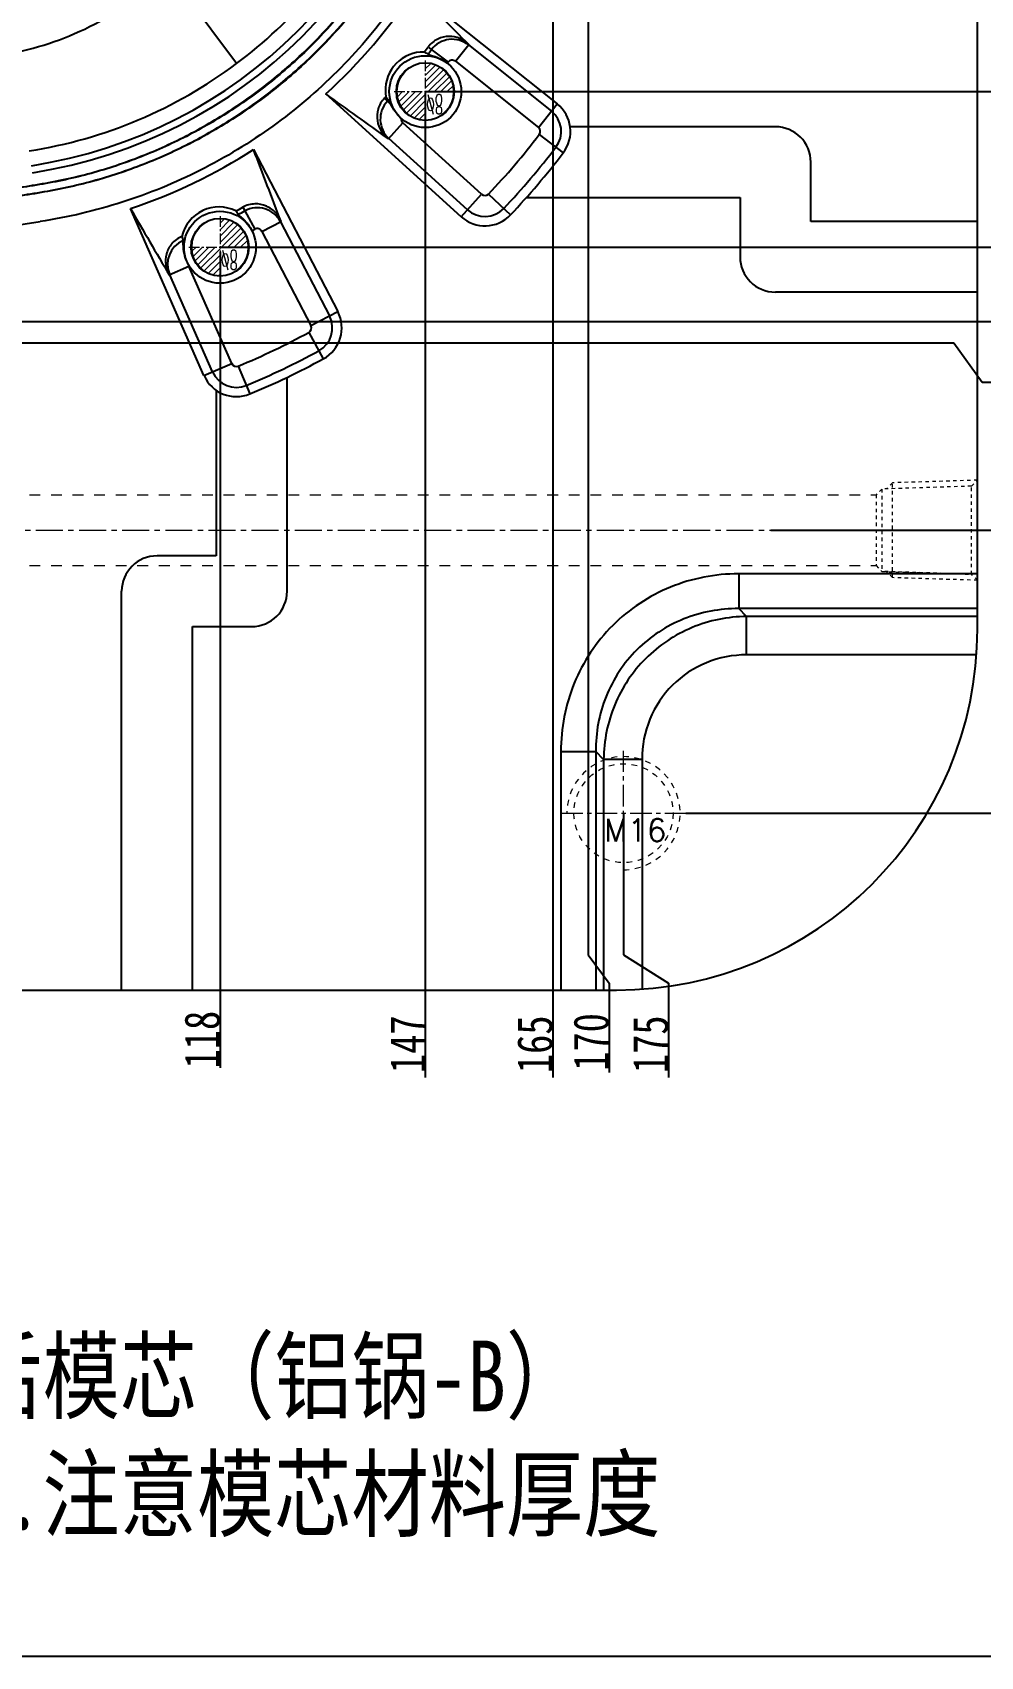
# Model space of a CAD drawing. Header units: millimetres. Extents: x 1937 to 4271, y -9032 to 1737.
# Drawn here: x 2807.6 to 2941.5, y -2725.7 to -2496.1 of the extents above; entities that cross this region are included whole.
import ezdxf
from ezdxf.enums import TextEntityAlignment as Align

# ---------------------------------------------------------------- set-up
doc = ezdxf.new("R2010")
doc.units = ezdxf.units.MM
doc.header["$LTSCALE"] = 16.335
doc.header["$PDMODE"] = 3
doc.header["$PDSIZE"] = 0.3125
doc.linetypes.add('CENTER', pattern=[0.6, 0.375, -0.075, 0.075, -0.075])
doc.linetypes.add('HIDDEN', pattern=[0.2, 0.1, -0.1])
doc.layers.get('0').update_dxf_attribs({"linetype": 'CONTINUOUS'})
doc.layers.get('Defpoints').update_dxf_attribs({"linetype": 'CONTINUOUS'})
for name, color, linetype, lineweight in [('cool', 153, 'HIDDEN', 9), ('epin', 13, 'CONTINUOUS', 9), ('screw', 33, 'CONTINUOUS', 13)]:
    doc.layers.add(name, color=color, linetype=linetype, lineweight=lineweight)
doc.layers.add('dim', color=3, linetype='CONTINUOUS')
doc.styles.get("Standard").update_dxf_attribs({"font": 'txt', "width": 0.8})
doc.styles.add('TXT', font='txt.shx', dxfattribs={"bigfont": 'gbcbig.shx'})
doc.styles.add('TXT05', font='txt.shx', dxfattribs={"width": 0.5, "bigfont": 'gbcbig.shx'})
doc.dimstyles.new('副本 ISO-25-1', dxfattribs={"dimtxt": 10, "dimasz": 10, "dimexe": 0, "dimexo": 0, "dimgap": 0, "dimtad": 1, "dimtxsty": 'Standard', "dimcen": 0, "dimclrd": 6, "dimclre": 6, "dimclrt": 4, "dimazin": 0, "dimtfac": 1, "dimtofl": 0, "dimtmove": 0, "dimatfit": 3, "dimfxl": 0, "dimarcsym": 0})

# ---------------------------------------------------------------- blocks, each defined once
blk = doc.blocks.new('screw_m16_g')
at = {"layer": 'screw', "color": 1, "linetype": 'CENTER', "ltscale": 0.497582}
for p, q in [((0, -8.8), (0, 8.8)), ((-8.8, 0), (8.8, 0))]:
    blk.add_line(p, q, dxfattribs=at)
at = {"layer": 'screw', "linetype": 'HIDDEN', "ltscale": 0.497582}
blk.add_circle((0, 0), 7, dxfattribs=at)
at = {"layer": 'screw', "color": 92, "linetype": 'HIDDEN', "ltscale": 0.497582}
blk.add_arc((0, 0), 8, 270, 180, dxfattribs=at)
at = {"layer": 'screw', "color": 6, "style": 'TXT'}
blk.add_text('M16', height=3.2, dxfattribs=at).set_placement((-2.72, -4))
blk = doc.blocks.new('cool_jt_f12')
at = {"layer": 'cool', "ltscale": 0.3}
for p, q in [((0, 7.0785), (0.856, 6.2225)), ((0, 7.0785), (12, 6.7035)), ((0.856, 6.2225), (0.856, -6.2225)), ((13.5, 5.827375), (0.856, 6.2225)), ((0.856, 6.2225), (13.5, 5.827375)), ((12, 6.7035), (12.856, 5.8475)), ((12, 6.7035), (12, -6.7035)), ((14.327375, 5), (13.5, 5.827375)), ((13.5, -5.827375), (13.5, 5.827375)), ((14.327375, -5), (14.327375, 5)), ((0.856, -6.2225), (0, -7.0785)), ((0, -7.0785), (12, -6.7035)), ((0.856, -6.2225), (13.5, -5.827375)), ((12, -6.7035), (12.856, -5.8475)), ((13.5, -5.827375), (14.327375, -5))]:
    blk.add_line(p, q, dxfattribs=at)
blk = doc.blocks.new('7')
at = {"layer": 'cool', "ltscale": 0.932966}
for p, q in [((72.6, -1087.21), (493.94, -1087.21)), ((72.6, -1097.21), (493.94, -1097.21))]:
    blk.add_line(p, q, dxfattribs=at)
at = {"layer": 'cool', "color": 1, "linetype": 'CENTER', "ltscale": 0.621977}
blk.add_line((58.27, -1092.21), (508.27, -1092.21), dxfattribs=at)
at = {"layer": 'cool', "ltscale": 0.932966, "rotation": 180}
blk.add_blockref('cool_jt_f12', (508.27, -1092.21), dxfattribs=at)
blk = doc.blocks.new('epin_ejp_8')
at = {"layer": 'epin'}
h = blk.add_hatch(dxfattribs=at)
h.set_pattern_fill('_ANSI31', color=123, scale=0.2, angle=90, style=0)
h.set_pattern_definition([(135, (-263.1036, 1313.3417), (-0.4490128, -0.4490128), [])])
h.paths.add_polyline_path([(0, 4, 0.414214), (-4, 0), (0, 0)])
h.paths.add_polyline_path([(4, 0), (0, 0), (0, -4, 0.414214)])
at = {"layer": 'epin', "color": 1, "linetype": 'CENTER', "ltscale": 0.248791}
for p, q in [((0, -4.4), (0, 4.4)), ((-4.4, 0), (4.4, 0))]:
    blk.add_line(p, q, dxfattribs=at)
at = {"layer": 'epin'}
blk.add_circle((0, 0), 4, dxfattribs=at)
at = {"layer": 'epin', "color": 6, "style": 'TXT05', "width": 0.5}
blk.add_text('%%c8', height=2.8, dxfattribs=at).set_placement((1.33, 1.8), align=Align.MIDDLE)
blk = doc.blocks.new('11')
at = {"layer": 'epin', "color": 4, "xscale": -1, "rotation": 180}
for p in [(2863.05, -1030.21), (2834.05, -1052.21)]:
    blk.add_blockref('epin_ejp_8', p, dxfattribs=at)
blk = doc.blocks.new('*D101')
at = {"layer": 'Defpoints', "color": 0}
for p in [(2716.05, -2416.5), (2863.05, -2504.5), (2945.69, -2504.5)]:
    blk.add_point(p, dxfattribs=at)
at = {"layer": 'dim', "color": 6, "lineweight": -2}
blk.add_line((2863.05, -2504.5), (2952.36, -2504.5), dxfattribs=at)
at = {"layer": 'dim', "color": 4, "insert": (2949.03, -2502), "char_height": 5, "attachment_point": 5}
blk.add_mtext('88', dxfattribs=at)
blk = doc.blocks.new('*D102')
at = {"layer": 'Defpoints', "color": 0}
for p in [(2716.05, -2416.5), (2834.05, -2526.5), (2945.69, -2526.5)]:
    blk.add_point(p, dxfattribs=at)
at = {"layer": 'dim', "color": 6, "lineweight": -2}
blk.add_line((2834.05, -2526.5), (2953.03, -2526.5), dxfattribs=at)
at = {"layer": 'dim', "color": 4, "insert": (2949.36, -2524), "char_height": 5, "attachment_point": 5}
blk.add_mtext('110', dxfattribs=at)
blk = doc.blocks.new('*D103')
at = {"layer": 'Defpoints', "color": 0}
for p in [(2716.05, -2416.5), (2756.05, -2540), (2945.69, -2545.59)]:
    blk.add_point(p, dxfattribs=at)
at = {"layer": 'dim', "color": 6, "lineweight": -2}
for p, q in [((2756.05, -2540), (2937.69, -2540)), ((2937.69, -2540), (2941.69, -2545.59)), ((2941.69, -2545.59), (2961.03, -2545.59))]:
    blk.add_line(p, q, dxfattribs=at)
at = {"layer": 'dim', "color": 4, "insert": (2953.36, -2542.67), "char_height": 5, "attachment_point": 5}
blk.add_mtext('123,5', dxfattribs=at)
blk = doc.blocks.new('*D104')
at = {"layer": 'Defpoints', "color": 0}
for p in [(2716.05, -2416.5), (2791.62, -2537), (2945.69, -2537)]:
    blk.add_point(p, dxfattribs=at)
at = {"layer": 'dim', "color": 6, "lineweight": -2}
blk.add_line((2791.62, -2537), (2960.36, -2537), dxfattribs=at)
at = {"layer": 'dim', "color": 4, "insert": (2953.03, -2534.09), "char_height": 5, "attachment_point": 5}
blk.add_mtext('120,5', dxfattribs=at)
blk = doc.blocks.new('*D105')
at = {"layer": 'Defpoints', "color": 0}
for p in [(2716.05, -2416.5), (2911.87, -2566.5), (2945.69, -2566.5)]:
    blk.add_point(p, dxfattribs=at)
at = {"layer": 'dim', "color": 6, "lineweight": -2}
blk.add_line((2911.87, -2566.5), (2954.36, -2566.5), dxfattribs=at)
at = {"layer": 'dim', "color": 4, "insert": (2950.03, -2564), "char_height": 5, "attachment_point": 5}
blk.add_mtext('150', dxfattribs=at)
blk = doc.blocks.new('*D106')
at = {"layer": 'Defpoints', "color": 0}
for p in [(2716.05, -2416.5), (2899.85, -2606.5, 0), (2945.69, -2606.5)]:
    blk.add_point(p, dxfattribs=at)
at = {"layer": 'dim', "color": 6, "lineweight": -2}
blk.add_line((2899.85, -2606.5), (2954.36, -2606.5), dxfattribs=at)
at = {"layer": 'dim', "color": 4, "insert": (2950.03, -2604), "char_height": 5, "attachment_point": 5}
blk.add_mtext('190', dxfattribs=at)
blk = doc.blocks.new('*D110')
at = {"layer": 'Defpoints', "color": 0}
for p in [(2716.05, -2416.5), (2834.05, -2527.16), (2834.05, -2634.51)]:
    blk.add_point(p, dxfattribs=at)
at = {"layer": 'dim', "color": 6, "lineweight": -2}
blk.add_line((2834.05, -2527.16), (2834.05, -2642.51), dxfattribs=at)
at = {"layer": 'dim', "color": 4, "insert": (2831.55, -2638.51), "char_height": 5, "attachment_point": 5, "rotation": 90}
blk.add_mtext('118', dxfattribs=at)
blk = doc.blocks.new('*D111')
at = {"layer": 'Defpoints', "color": 0}
for p in [(2716.05, -2416.5), (2863.05, -2504.68), (2863.05, -2634.51)]:
    blk.add_point(p, dxfattribs=at)
at = {"layer": 'dim', "color": 6, "lineweight": -2}
blk.add_line((2863.05, -2504.68), (2863.05, -2643.84), dxfattribs=at)
at = {"layer": 'dim', "color": 4, "insert": (2860.55, -2639.17), "char_height": 5, "attachment_point": 5, "rotation": 90}
blk.add_mtext('147', dxfattribs=at)
blk = doc.blocks.new('*D112')
at = {"layer": 'Defpoints', "color": 0}
for p in [(2716.05, -2416.5), (2886.05, -2442.9), (2889, -2634.51)]:
    blk.add_point(p, dxfattribs=at)
at = {"layer": 'dim', "color": 6, "lineweight": -2}
for p, q in [((2886.05, -2442.9), (2886.05, -2626.51)), ((2886.05, -2626.51), (2889, -2630.51)), ((2889, -2630.51), (2889, -2643.17))]:
    blk.add_line(p, q, dxfattribs=at)
at = {"layer": 'dim', "color": 4, "insert": (2886.5, -2638.84), "char_height": 5, "attachment_point": 5, "rotation": 90}
blk.add_mtext('170', dxfattribs=at)
blk = doc.blocks.new('*D113')
at = {"layer": 'Defpoints', "color": 0}
for p in [(2716.05, -2416.5), (2881.05, -2476.9), (2881.05, -2634.51)]:
    blk.add_point(p, dxfattribs=at)
at = {"layer": 'dim', "color": 6, "lineweight": -2}
blk.add_line((2881.05, -2476.9), (2881.05, -2643.84), dxfattribs=at)
at = {"layer": 'dim', "color": 4, "insert": (2878.55, -2639.17), "char_height": 5, "attachment_point": 5, "rotation": 90}
blk.add_mtext('165', dxfattribs=at)
blk = doc.blocks.new('*D114')
at = {"layer": 'Defpoints', "color": 0}
for p in [(2716.05, -2416.5), (2891.05, -2606.5), (2897.4, -2634.51)]:
    blk.add_point(p, dxfattribs=at)
at = {"layer": 'dim', "color": 6, "lineweight": -2}
for p, q in [((2891.05, -2606.5), (2891.05, -2626.51)), ((2891.05, -2626.51), (2897.4, -2630.51)), ((2897.4, -2630.51), (2897.4, -2643.84))]:
    blk.add_line(p, q, dxfattribs=at)
at = {"layer": 'dim', "color": 4, "insert": (2894.9, -2639.17), "char_height": 5, "attachment_point": 5, "rotation": 90}
blk.add_mtext('175', dxfattribs=at)

msp = doc.modelspace()

# ---------------------------------------------------------------- linework, layer by layer
at = {"color": 7, "linetype": 'Continuous'}
for p, q in [((2941.045, -2580.503), (2941.045, -2227.503)), ((2836.399, -2500.525), (2826.739, -2487.606)), ((2861.511, -2490.133), (2881.693, -2506.227)), ((2863.436, -2498.201), (2866.271, -2500.347)), ((2867.293, -2500.219), (2869.187, -2497.844)), ((2869.135, -2497.909), (2880.866, -2507.264)), ((2867.293, -2500.219), (2879.024, -2509.574)), ((2868.109, -2522.182), (2849.002, -2504.826)), ((2857.273, -2505.439), (2858.194, -2506.319)), ((2879.024, -2509.574), (2881.693, -2506.227)), ((2857.839, -2511.173), (2859.881, -2508.925)), ((2870.987, -2519.013), (2859.881, -2508.925)), ((2869.001, -2521.2), (2857.895, -2511.112)), ((2879.147, -2510.572), (2882.536, -2513.158)), ((2912.507, -2509.473), (2883.531, -2509.473)), ((2838.791, -2512.687), (2850.682, -2535.597)), ((2917.507, -2522.842), (2917.507, -2514.473)), ((2868.109, -2522.182), (2870.987, -2519.013)), ((2871.993, -2518.976), (2875.099, -2521.921)), ((2877.326, -2519.473), (2907.507, -2519.473)), ((2907.507, -2519.473), (2907.507, -2527.842)), ((2831.783, -2544.648), (2821.388, -2521.021)), ((2837.268, -2520.84), (2838.985, -2523.954)), ((2839.971, -2524.252), (2842.667, -2522.853)), ((2842.593, -2522.891), (2849.505, -2536.208)), ((2941.045, -2522.842), (2917.507, -2522.842)), ((2839.971, -2524.252), (2846.883, -2537.569)), ((2826.878, -2530.414), (2829.659, -2529.191)), ((2835.701, -2542.924), (2829.659, -2529.191)), ((2832.997, -2544.114), (2826.955, -2530.381)), ((2941.045, -2532.842), (2912.507, -2532.842)), ((2846.883, -2537.569), (2850.682, -2535.597)), ((2846.589, -2538.532), (2848.642, -2542.288)), ((2831.783, -2544.648), (2835.701, -2542.924)), ((2836.635, -2543.299), (2838.269, -2547.237)), ((2843.525, -2575.122), (2843.525, -2544.909)), ((2833.525, -2546.732), (2833.525, -2570.122)), ((2833.525, -2570.122), (2825.156, -2570.122)), ((2941.045, -2572.663), (2907.317, -2572.663)), ((2907.317, -2572.663), (2907.317, -2577.587)), ((2820.156, -2631.503), (2820.156, -2575.122)), ((2941.045, -2577.587), (2907.317, -2577.587)), ((2908.432, -2578.702), (2907.317, -2577.587)), ((2830.156, -2580.122), (2838.525, -2580.122)), ((2830.156, -2631.503), (2830.156, -2580.122)), ((2941.045, -2578.702), (2908.432, -2578.702)), ((2908.432, -2584.118), (2908.432, -2578.702)), ((2940.917, -2584.118), (2908.432, -2584.118)), ((2882.205, -2597.776), (2887.129, -2597.776)), ((2882.205, -2597.776), (2882.205, -2631.503)), ((2888.244, -2598.891), (2887.129, -2597.776)), ((2887.129, -2597.776), (2887.129, -2631.503)), ((2893.66, -2598.891), (2888.244, -2598.891)), ((2888.244, -2598.891), (2888.244, -2631.503)), ((2893.66, -2598.891), (2893.66, -2631.375)), ((2759.484, -2631.503), (2890.045, -2631.503))]:
    msp.add_line(p, q, dxfattribs=at)
msp.add_lwpolyline([(2401.436, -2102.484), (3212.141, -2102.484), (3212.141, -2725.711), (2401.436, -2725.711)], close=True)
for centre, radius in [((2863.045, -2504.503), 5.08), ((2863.045, -2504.503), 4.084), ((2834.045, -2526.503), 5.08), ((2834.045, -2526.503), 4.084)]:
    msp.add_circle(centre, radius, dxfattribs=at)
for centre, radius, start, end in [((2797.098, -2447.965), 67.794, 278.74901, 351.02639), ((2797.098, -2447.965), 68.796, 278.74901, 351.02639), ((2797.098, -2447.965), 65.628, 306.78659, 319.69559), ((2797.098, -2447.965), 76.988, 312.39081, 326.78888), ((2866.844, -2500.782), 3.674, 51.43065, 142.86457), ((2862.784, -2504.279), 5.378, 88.77381, 182.3912), ((2797.098, -2447.965), 83.213, 322.25587, 322.86459), ((2860.183, -2504.062), 5.831, 56.27925, 62.23493), ((2797.098, -2447.965), 83.814, 322.30633, 322.86457), ((2796.964, -2447.903), 65.758, 278.85634, 306.84796), ((2797.098, -2447.965), 86.769, 322.74988, 322.86457), ((2866.844, -2500.782), 0.719, 51.43065, 142.86457), ((2862.816, -2504.28), 5.41, 182.36728, 189.9449), ((2860.365, -2508.392), 3.674, 136.31509, 227.74901), ((2797.098, -2447.965), 83.213, 316.3151, 316.5291), ((2862.172, -2501.742), 5.831, 216.55, 222.50569), ((2797.098, -2447.965), 83.814, 316.31509, 316.4786), ((2878.575, -2510.136), 4.982, 322.65467, 51.43065), ((2860.365, -2508.392), 0.719, 172.17876, 227.74901), ((2878.575, -2510.136), 3.674, 322.65467, 51.43065), ((2797.098, -2447.965), 103.207, 316.52499, 322.65467), ((2878.575, -2510.136), 0.719, 322.65467, 51.43065), ((2912.507, -2514.473), 5, 0, 90), ((2797.098, -2447.965), 76.988, 288.39081, 302.78888), ((2797.098, -2447.965), 106.162, 316.52499, 322.65467), ((2797.098, -2447.965), 107.47, 316.52499, 322.65467), ((2871.471, -2518.481), 0.719, 227.74901, 316.52499), ((2716.042, -1921.266), 608.688, 272.319265, 278.74886), ((2833.899, -2526.193), 5.383, 63.62451, 166.76576), ((2797.098, -2447.965), 83.213, 298.0985, 298.86459), ((2831.581, -2524.921), 5.898, 31.13984, 37.01545), ((2797.098, -2447.965), 83.814, 298.14154, 298.86457), ((2839.332, -2524.584), 3.674, 27.43065, 118.86457), ((2871.471, -2518.481), 5, 227.74901, 316.52499), ((2871.471, -2518.481), 3.674, 227.74901, 316.52499), ((2834.408, -2523.601), 5.907, 193.30667, 199.18658), ((2797.098, -2447.965), 86.769, 298.55311, 298.86457), ((2839.332, -2524.584), 0.719, 27.43065, 118.86457), ((2830.317, -2528.901), 3.674, 113.90605, 203.74901), ((2830.317, -2528.901), 0.719, 186.50919, 203.74901), ((2912.507, -2527.842), 5, 180, 270), ((2846.244, -2537.901), 3.674, 298.65467, 27.43065), ((2846.244, -2537.901), 5, 298.65467, 27.43065), ((2797.098, -2447.965), 103.207, 292.52499, 298.65467), ((2846.244, -2537.901), 0.719, 298.65467, 27.43065), ((2797.098, -2447.965), 106.162, 292.52499, 298.65467), ((2836.36, -2542.634), 0.719, 203.74901, 292.52499), ((2797.098, -2447.965), 107.47, 292.52499, 298.65467), ((2836.36, -2542.634), 4.982, 203.74901, 292.52499), ((2836.36, -2542.634), 3.674, 203.74901, 292.52499), ((2825.156, -2575.122), 5, 90, 180), ((2838.525, -2575.122), 5, 270, 0), ((2890.045, -2580.503), 51, 270, 0)]:
    msp.add_arc(centre, radius, start, end, dxfattribs=at)
for points, knots in [([(2716.045, -2524.727), (2721.021, -2524.727), (2730.972, -2524.604), (2745.89, -2524.051), (2758.306, -2523.282), (2768.226, -2522.482), (2775.657, -2521.791), (2783.079, -2521.007), (2790.492, -2520.137), (2796.658, -2519.319), (2801.587, -2518.644), (2805.282, -2518.116), (2808.967, -2517.526), (2812.634, -2516.823), (2816.258, -2515.919), (2821.008, -2514.431), (2826.796, -2512.12), (2833.404, -2508.623), (2839.608, -2504.45), (2847.236, -2498.052), (2853.806, -2490.471), (2859.053, -2482.01), (2861.763, -2476.398), (2863.561, -2471.756), (2864.728, -2468.209), (2865.712, -2464.607), (2866.474, -2460.951), (2867.069, -2457.266), (2867.615, -2453.574), (2868.123, -2449.877), (2868.751, -2444.941), (2869.443, -2438.76), (2870.122, -2431.327), (2870.651, -2423.882), (2871.155, -2413.943), (2871.306, -2406.479), (2871.306, -2401.503)], [0, 0, 0, 0, 0.0625059, 0.1250117, 0.1875174, 0.2187708, 0.2500242, 0.2812776, 0.3125309, 0.3437844, 0.3594105, 0.3750368, 0.3906679, 0.4062973, 0.4219239, 0.4375573, 0.4688081, 0.5000577, 0.5313058, 0.5625535, 0.6249601, 0.6562073, 0.6874548, 0.7030834, 0.7187152, 0.7343461, 0.7499705, 0.7656013, 0.7812303, 0.7968557, 0.8124822, 0.8437359, 0.8749892, 0.9062426, 0.937496, 1, 1, 1, 1]), ([(2872.512, -2401.503), (2872.512, -2406.518), (2872.359, -2414.042), (2871.849, -2424.059), (2871.313, -2431.563), (2870.625, -2439.055), (2869.925, -2445.285), (2869.289, -2450.26), (2868.774, -2453.986), (2868.222, -2457.707), (2867.616, -2461.42), (2866.832, -2465.101), (2865.83, -2468.729), (2864.647, -2472.302), (2862.826, -2476.977), (2860.088, -2482.63), (2854.798, -2491.157), (2848.187, -2498.806), (2840.515, -2505.275), (2834.278, -2509.505), (2827.634, -2513.059), (2821.814, -2515.423), (2817.035, -2516.95), (2812.174, -2518.197), (2807.228, -2519.06), (2802.263, -2519.766), (2798.536, -2520.276), (2794.809, -2520.783), (2789.835, -2521.426), (2783.609, -2522.161), (2776.129, -2522.957), (2768.639, -2523.657), (2758.641, -2524.468), (2746.127, -2525.247), (2731.091, -2525.809), (2721.06, -2525.933), (2716.045, -2525.933)], [0, 0, 0, 0, 0.062504, 0.0937575, 0.125011, 0.1562643, 0.1875181, 0.2031446, 0.2187701, 0.2343995, 0.2500296, 0.2656543, 0.2812857, 0.2969168, 0.3125453, 0.3437931, 0.3750404, 0.4374489, 0.4686969, 0.4999453, 0.531195, 0.5624462, 0.5780788, 0.5937063, 0.6249615, 0.6405881, 0.656215, 0.6718417, 0.6874683, 0.7187219, 0.7499753, 0.7812287, 0.8124822, 0.874988, 0.9374939, 1, 1, 1, 1]), ([(2716.045, -2525.87), (2721.058, -2525.87), (2731.085, -2525.745), (2746.115, -2525.184), (2758.624, -2524.405), (2768.618, -2523.596), (2776.105, -2522.895), (2783.583, -2522.102), (2789.805, -2521.362), (2794.778, -2520.728), (2798.504, -2520.225), (2802.226, -2519.691), (2805.948, -2519.163), (2809.665, -2518.589), (2813.351, -2517.835), (2816.992, -2516.89), (2821.772, -2515.372), (2827.589, -2513.01), (2834.231, -2509.46), (2840.466, -2505.233), (2848.136, -2498.767), (2854.745, -2491.122), (2860.034, -2482.599), (2862.769, -2476.947), (2864.59, -2472.274), (2865.776, -2468.704), (2866.769, -2465.075), (2867.547, -2461.394), (2868.179, -2457.687), (2868.721, -2453.966), (2869.221, -2450.24), (2869.862, -2445.268), (2870.566, -2439.041), (2871.249, -2431.552), (2871.786, -2424.051), (2872.296, -2414.037), (2872.449, -2406.516), (2872.449, -2401.503)], [0, 0, 0, 0, 0.0625068, 0.1250131, 0.1875193, 0.2187728, 0.2500264, 0.2812798, 0.3125333, 0.3281603, 0.3437867, 0.359413, 0.3750413, 0.3906677, 0.4062961, 0.4219254, 0.4375548, 0.4688028, 0.5000507, 0.5312986, 0.5625466, 0.6249565, 0.6562044, 0.6874521, 0.7030811, 0.7187123, 0.7343405, 0.7499683, 0.7655988, 0.7812256, 0.7968526, 0.8124795, 0.8437327, 0.8749867, 0.9062404, 0.9374944, 1, 1, 1, 1]), ([(2871.369, -2401.503), (2871.369, -2406.481), (2871.218, -2413.948), (2870.714, -2423.891), (2870.185, -2431.34), (2869.503, -2438.775), (2868.817, -2444.96), (2868.18, -2449.897), (2867.668, -2453.595), (2867.147, -2457.292), (2866.545, -2460.978), (2865.761, -2464.631), (2864.461, -2469.438), (2862.359, -2475.307), (2859.107, -2482.044), (2853.857, -2490.508), (2847.284, -2498.093), (2839.653, -2504.494), (2833.448, -2508.671), (2826.838, -2512.169), (2821.05, -2514.486), (2816.295, -2515.965), (2812.675, -2516.885), (2809.008, -2517.598), (2805.316, -2518.155), (2801.622, -2518.695), (2796.693, -2519.386), (2790.523, -2520.193), (2783.108, -2521.068), (2775.682, -2521.852), (2768.247, -2522.544), (2758.324, -2523.344), (2745.902, -2524.113), (2730.978, -2524.667), (2721.023, -2524.791), (2716.045, -2524.791)], [0, 0, 0, 0, 0.0625045, 0.0937584, 0.1250123, 0.1562662, 0.1875204, 0.2031461, 0.2187737, 0.2344049, 0.2500315, 0.2656598, 0.2812922, 0.3125429, 0.3437921, 0.3750412, 0.4374509, 0.4686993, 0.4999475, 0.5311956, 0.5624435, 0.5780723, 0.5937023, 0.6093284, 0.6249572, 0.6405846, 0.656211, 0.687465, 0.7187188, 0.7499727, 0.7812265, 0.8124803, 0.8749868, 0.9374934, 1, 1, 1, 1]), ([(2871.958, -2459.786), (2871.332, -2463.716), (2869.473, -2471.494), (2864.881, -2482.566), (2858.605, -2492.78), (2850.806, -2501.883), (2841.672, -2509.647), (2831.433, -2515.883), (2820.343, -2520.432), (2812.558, -2522.26), (2808.626, -2522.871)], [0, 0, 0, 0, 0.1249935, 0.2500025, 0.3749994, 0.5, 0.6250006, 0.7499975, 0.8750065, 1, 1, 1, 1]), ([(2804.634, -2499.053), (2808.691, -2498.278), (2816.715, -2495.425), (2823.608, -2490.478), (2826.739, -2487.606)], [0, 0, 0, 0, 0.4928965, 1, 1, 1, 1]), ([(2869.187, -2497.844), (2868.832, -2497.488), (2867.962, -2496.902), (2866.381, -2496.593), (2864.716, -2496.975), (2863.793, -2497.73), (2863.436, -2498.201)], [0, 0, 0, 0, 0.232916, 0.471614, 0.726543, 1, 1, 1, 1]), ([(2863.42, -2499.212), (2863.459, -2499.239), (2863.582, -2499.279), (2863.804, -2499.345), (2864.106, -2499.432), (2864.468, -2499.552), (2864.873, -2499.712), (2865.463, -2499.996), (2865.892, -2500.273), (2866.166, -2500.486)], [0, 0, 0, 0, 0.0467035, 0.1248127, 0.2296146, 0.3561509, 0.5003145, 0.6584767, 1, 1, 1, 1]), ([(2857.273, -2505.439), (2856.866, -2505.866), (2856.267, -2506.898), (2856.156, -2508.603), (2856.713, -2510.114), (2857.43, -2510.88), (2857.839, -2511.173)], [0, 0, 0, 0, 0.2734654, 0.5283965, 0.7670894, 1, 1, 1, 1]), ([(2858.194, -2506.319), (2858.127, -2506.181), (2858.043, -2505.993), (2857.938, -2505.781), (2857.896, -2505.706), (2857.873, -2505.682)], [0, 0, 0, 0, 0.6427671, 0.8613318, 1, 1, 1, 1]), ([(2859.652, -2508.294), (2859.318, -2507.995), (2858.767, -2507.372), (2858.358, -2506.655), (2858.194, -2506.319)], [0, 0, 0, 0, 0.5454392, 1, 1, 1, 1]), ([(2842.667, -2522.853), (2842.488, -2522.383), (2841.931, -2521.494), (2840.612, -2520.569), (2838.936, -2520.24), (2837.785, -2520.555), (2837.268, -2520.84)], [0, 0, 0, 0, 0.232916, 0.471614, 0.726543, 1, 1, 1, 1]), ([(2836.629, -2521.871), (2836.654, -2521.911), (2836.747, -2521.999), (2836.918, -2522.153), (2837.154, -2522.358), (2837.43, -2522.62), (2837.728, -2522.935), (2838.141, -2523.441), (2838.413, -2523.872), (2838.571, -2524.18)], [0, 0, 0, 0, 0.0465542, 0.1243396, 0.2288485, 0.3552462, 0.4994571, 0.6578176, 1, 1, 1, 1]), ([(2828.659, -2524.961), (2828.118, -2525.189), (2827.165, -2525.892), (2826.383, -2527.399), (2826.283, -2528.997), (2826.626, -2529.982), (2826.878, -2530.414)], [0, 0, 0, 0, 0.2734023, 0.5282205, 0.76696, 1, 1, 1, 1]), ([(2828.885, -2526.503), (2828.876, -2526.389), (2828.865, -2526.181), (2828.859, -2525.902), (2828.851, -2525.696), (2828.842, -2525.582), (2828.829, -2525.542)], [0, 0, 0, 0, 0.3564445, 0.6502276, 0.868195, 1, 1, 1, 1]), ([(2829.603, -2528.983), (2829.379, -2528.581), (2829.054, -2527.768), (2828.915, -2526.908), (2828.885, -2526.503)], [0, 0, 0, 0, 0.5307291, 1, 1, 1, 1]), ([(2907.317, -2572.663), (2905.674, -2572.663), (2902.379, -2572.978), (2897.626, -2574.394), (2893.24, -2576.714), (2889.4, -2579.855), (2886.258, -2583.696), (2883.937, -2588.082), (2882.52, -2592.836), (2882.205, -2596.132), (2882.205, -2597.776)], [0, 0, 0, 0, 0.1250013, 0.2499852, 0.3749683, 0.4999487, 0.6249317, 0.7499353, 0.8749712, 1, 1, 1, 1]), ([(2907.317, -2577.587), (2905.993, -2577.578), (2903.336, -2577.811), (2899.498, -2578.926), (2895.952, -2580.779), (2892.851, -2583.307), (2890.323, -2586.408), (2888.469, -2589.954), (2887.353, -2593.793), (2887.119, -2596.451), (2887.129, -2597.776)], [0, 0, 0, 0, 0.1249577, 0.2499329, 0.3749341, 0.4999478, 0.6249641, 0.7499865, 0.8750147, 1, 1, 1, 1]), ([(2908.432, -2578.702), (2907.116, -2578.713), (2904.477, -2578.987), (2900.676, -2580.151), (2897.169, -2582.03), (2894.095, -2584.554), (2891.571, -2587.628), (2889.692, -2591.134), (2888.529, -2594.935), (2888.254, -2597.574), (2888.244, -2598.891)], [0, 0, 0, 0, 0.1249454, 0.2499596, 0.374974, 0.5000226, 0.6250583, 0.7500461, 0.8750471, 1, 1, 1, 1]), ([(2908.432, -2584.118), (2906.508, -2584.119), (2902.617, -2584.866), (2897.684, -2588.143), (2894.408, -2593.075), (2893.66, -2596.966), (2893.66, -2598.891)], [0, 0, 0, 0, 0.2500565, 0.5000228, 0.749949, 1, 1, 1, 1])]:
    msp.add_open_spline(points, degree=3, knots=knots, dxfattribs=at)
for points in [[(2861.511, -2490.133), (2864.07, -2492.703), (2866.629, -2495.273), (2869.187, -2497.844)], [(2857.839, -2511.173), (2854.893, -2509.058), (2851.947, -2506.942), (2849.002, -2504.826)], [(2842.667, -2522.853), (2841.376, -2519.464), (2840.084, -2516.075), (2838.791, -2512.687)], [(2821.388, -2521.021), (2823.217, -2524.153), (2825.047, -2527.284), (2826.878, -2530.414)]]:
    msp.add_open_spline(points, degree=3, dxfattribs=at)

# ---------------------------------------------------------------- block references
for name, p in [('11', (0, -1474.293)), ('7', (2432.778, -1474.293))]:
    msp.add_blockref(name, p)
at = {"layer": 'screw'}
msp.add_blockref('screw_m16_g', (2891.045, -2606.503), dxfattribs=at)

# ---------------------------------------------------------------- texts
at = {"insert": (2798.087, -2681.057), "char_height": 10, "width": 112.04812, "attachment_point": 1}
msp.add_mtext('{\\fSimSun|b0|i0|c134|p2;后模芯（铝锅-B）\\P1.注意模芯材料厚度}', dxfattribs=at)

# ---------------------------------------------------------------- dimensions: what is measured, and where the dimension line sits
at = {"layer": 'dim'}
for feature_location, offset, dtype, picture, middle in [((2863.045, -2504.503), (82.649, 0), 0, '*D101', (2949.027, -2502.003)), ((2834.045, -2526.503), (111.649, 0), 0, '*D102', (2949.361, -2524.003)), ((2756.045, -2540.003), (189.649, -5.587), 0, '*D103', (2953.361, -2542.674)), ((2791.624, -2537.003), (154.07, 0), 0, '*D104', (2953.027, -2534.087)), ((2911.87, -2566.503), (33.824, 0), 0, '*D105', (2950.027, -2564.003)), ((2899.845, -2606.503, 0), (45.849, 0), 0, '*D106', (2950.027, -2604.003)), ((2834.045, -2527.163), (0, -107.344), 1, '*D110', (2831.545, -2638.507)), ((2863.045, -2504.685), (0, -129.822), 1, '*D111', (2860.545, -2639.174)), ((2886.045, -2442.903), (2.953, -191.603), 1, '*D112', (2886.498, -2638.84)), ((2881.045, -2476.903), (0, -157.603), 1, '*D113', (2878.545, -2639.174)), ((2891.045, -2606.503), (6.36, -28.003), 1, '*D114', (2894.905, -2639.174))]:
    dim = msp.add_ordinate_dim(feature_location=feature_location, offset=offset, dtype=dtype, origin=(2716.045, -2416.503), dimstyle='副本 ISO-25-1', override={"dimtxt": 5, "dimasz": 2, "dimfxl": 1.25, "dimarcsym": 1}, dxfattribs=at)
    dim.commit()
    dim.dimension.update_dxf_attribs({"geometry": picture, "text_midpoint": middle})

doc.saveas('drawing.dxf')
